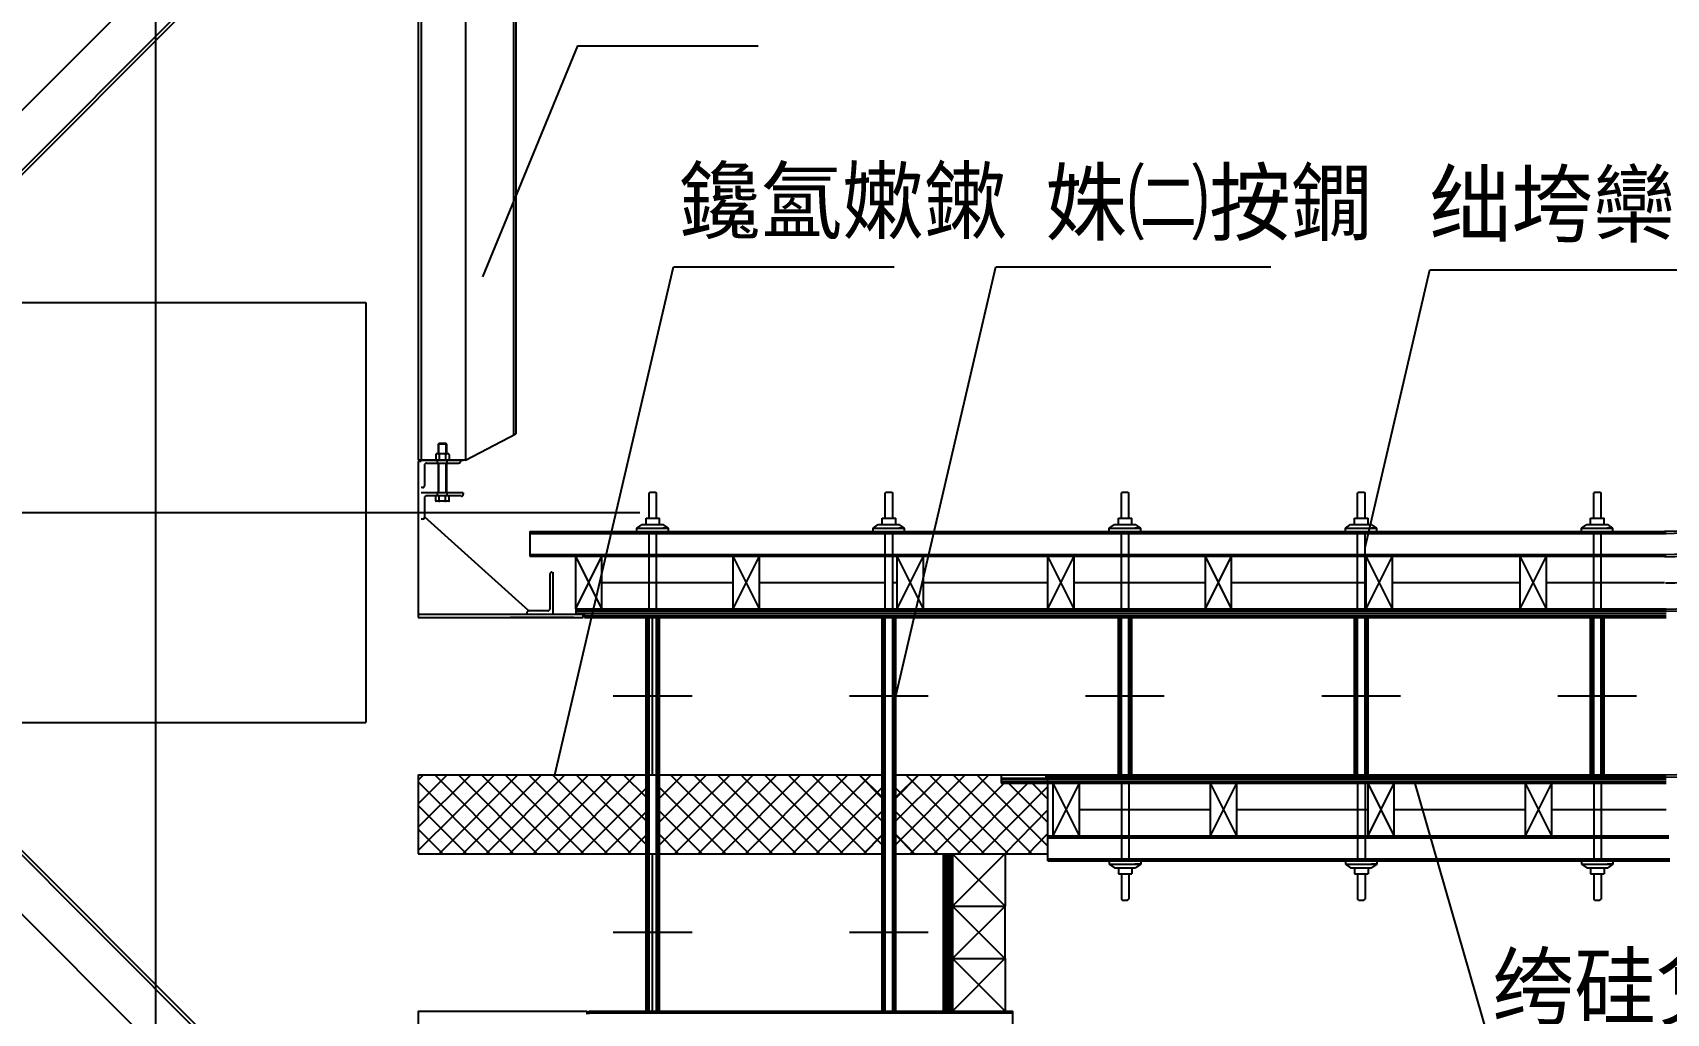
# Model space of a CAD drawing. Header units: metres. Extents: x 0 to 193, y 0 to 136.
# Drawn here: x 21.36 to 58.72, y 63.73 to 86.15 of the extents above; entities that cross this region are included whole.
import ezdxf

# ---------------------------------------------------------------- set-up
doc = ezdxf.new("R2010")
doc.units = ezdxf.units.M
doc.layers.add(' ', color=7, linetype='Continuous')

msp = doc.modelspace()

# ---------------------------------------------------------------- linework, layer by layer
at = {"layer": ' '}
for p, q in [((32.73, 74.75), (58.72, 74.75)), ((35.18, 74.82), (35.9, 74.82)), ((40.58, 74.82), (41.3, 74.82)), ((45.98, 74.82), (46.7, 74.82)), ((51.38, 74.82), (52.1, 74.82)), ((56.78, 74.82), (57.5, 74.82)), ((32.73, 74.7), (58.72, 74.7)), ((32.73, 74.22), (58.72, 74.22)), ((32.73, 74.18), (58.72, 74.18)), ((33.78, 74.18), (34.38, 74.18)), ((37.38, 74.18), (37.98, 74.18)), ((40.98, 74.18), (41.58, 74.18)), ((44.58, 74.18), (45.18, 74.18)), ((48.18, 74.18), (48.78, 74.18)), ((51.78, 74.18), (52.38, 74.18)), ((55.38, 74.18), (55.98, 74.18)), ((34.38, 73.58), (37.38, 73.58)), ((37.98, 73.58), (40.86, 73.58)), ((41.03, 73.58), (41.13, 73.58)), ((41.73, 73.58), (44.58, 73.58)), ((45.18, 73.58), (48.18, 73.58)), ((48.78, 73.58), (51.86, 73.58)), ((52.46, 73.58), (55.38, 73.58)), ((33.78, 72.98), (58.72, 72.98)), ((33.78, 72.98), (33.78, 72.86)), ((33.78, 72.93), (58.72, 72.93)), ((33.78, 72.88), (58.72, 72.88)), ((33.98, 72.78), (33.98, 72.88)), ((33.98, 72.83), (58.72, 72.83)), ((33.98, 72.78), (58.72, 72.78)), ((36.44, 70.98), (34.64, 70.98)), ((41.84, 70.98), (40.04, 70.98)), ((47.24, 70.98), (45.44, 70.98)), ((52.64, 70.98), (50.84, 70.98)), ((58.04, 70.98), (56.24, 70.98)), ((45.98, 67.14), (46.7, 67.14)), ((51.38, 67.14), (52.1, 67.14)), ((56.78, 67.14), (57.5, 67.14)), ((36.44, 65.58), (34.64, 65.58)), ((41.84, 65.58), (40.04, 65.58))]:
    msp.add_line(p, q, dxfattribs=at)
for centre, radius, end in [((56.9, 149.56), 74.83, 293.14), ((56.9, 149.56), 74.88, 293.15), ((56.9, 149.56), 75.36, 293.19), ((56.9, 149.56), 75.41, 293.19), ((56.9, 149.56), 76.61, 293.32), ((56.9, 149.56), 76.66, 293.32), ((56.9, 145.77), 76.61, 294.72), ((56.9, 145.77), 76.66, 294.73), ((56.9, 149.56), 76.01, 271.57)]:
    msp.add_arc(centre, radius, 271.36, end, dxfattribs=at)
for p, q in [((24.18, 26.41), (24.18, 114.75)), ((30.25, 106.57), (30.25, 76.38)), ((30.18, 92.1), (30.18, 76.38)), ((31.26, 91.35), (31.26, 76.38)), ((32.36, 90.8), (32.36, 76.96)), ((32.41, 90.78), (32.41, 76.98)), ((17.75, 81.01), (24.35, 87.61)), ((18.71, 80.61), (25.31, 87.21)), ((18.78, 80.58), (25.38, 87.18)), ((33.82, 85.85), (31.65, 80.57)), ((33.82, 85.85), (37.95, 85.85)), ((33.3, 69.18), (36.02, 80.8)), ((36.02, 80.8), (41.06, 80.8)), ((41.1, 70.98), (43.39, 80.8)), ((43.39, 80.8), (49.68, 80.8)), ((51.83, 74.38), (53.31, 80.73)), ((53.31, 80.73), (59.16, 80.73)), ((19.38, 79.98), (28.98, 79.98)), ((28.98, 79.98), (28.98, 70.38)), ((31.26, 76.38), (32.41, 76.98)), ((30.65, 76.76), (30.64, 76.74)), ((30.64, 76.52), (30.64, 76.74)), ((30.83, 76.74), (30.64, 76.74)), ((30.82, 76.76), (30.65, 76.76)), ((30.65, 76.52), (30.65, 76.76)), ((30.83, 76.74), (30.82, 76.76)), ((30.82, 76.52), (30.82, 76.76)), ((30.83, 76.52), (30.83, 76.74)), ((31.26, 76.38), (30.18, 76.38)), ((31.21, 76.38), (30.18, 76.38)), ((30.18, 76.35), (30.18, 74.88)), ((30.25, 76.35), (30.18, 76.35)), ((30.25, 76.38), (31.21, 76.38)), ((30.32, 76.26), (30.32, 75.8)), ((30.37, 76.31), (31.1, 76.31)), ((30.58, 76.5), (30.58, 76.4)), ((30.88, 76.52), (30.59, 76.52)), ((30.88, 76.38), (30.59, 76.38)), ((30.62, 76.31), (30.62, 76.38)), ((30.64, 75.63), (30.64, 76.31)), ((30.65, 75.63), (30.65, 76.31)), ((30.66, 76.5), (30.66, 76.4)), ((30.8, 76.5), (30.8, 76.4)), ((30.88, 76.52), (30.82, 76.52)), ((30.88, 76.38), (30.82, 76.38)), ((30.82, 75.63), (30.82, 76.31)), ((30.83, 75.63), (30.83, 76.31)), ((30.84, 76.31), (30.84, 76.38)), ((30.89, 76.5), (30.89, 76.4)), ((31.15, 76.38), (31.15, 76.36)), ((30.28, 75.75), (30.25, 75.75)), ((31.21, 75.63), (30.25, 75.63)), ((30.32, 75.51), (30.32, 75.08)), ((31.16, 75.56), (30.37, 75.56)), ((30.58, 75.45), (30.58, 75.56)), ((30.62, 75.56), (30.62, 75.63)), ((30.66, 75.45), (30.66, 75.56)), ((30.8, 75.45), (30.8, 75.56)), ((30.84, 75.56), (30.84, 75.63)), ((30.89, 75.45), (30.89, 75.56)), ((31.21, 75.63), (31.21, 75.6)), ((35.48, 75.65), (35.46, 75.63)), ((35.46, 75.05), (35.46, 75.63)), ((35.48, 75.65), (35.6, 75.65)), ((35.6, 75.65), (35.63, 75.63)), ((35.63, 75.05), (35.63, 75.63)), ((40.88, 75.65), (40.86, 75.63)), ((40.86, 75.05), (40.86, 75.63)), ((40.88, 75.65), (41, 75.65)), ((41, 75.65), (41.03, 75.63)), ((41.03, 75.05), (41.03, 75.63)), ((46.28, 75.65), (46.26, 75.63)), ((46.26, 75.05), (46.26, 75.63)), ((46.28, 75.65), (46.4, 75.65)), ((46.4, 75.65), (46.43, 75.63)), ((46.43, 75.05), (46.43, 75.63)), ((51.68, 75.65), (51.66, 75.63)), ((51.66, 75.05), (51.66, 75.63)), ((51.68, 75.65), (51.8, 75.65)), ((51.8, 75.65), (51.83, 75.63)), ((51.83, 75.05), (51.83, 75.63)), ((57.08, 75.65), (57.06, 75.63)), ((57.06, 75.05), (57.06, 75.63)), ((57.08, 75.65), (57.2, 75.65)), ((57.2, 75.65), (57.23, 75.63)), ((57.23, 75.05), (57.23, 75.63)), ((8.14, 75.18), (35.25, 75.18)), ((30.18, 75.15), (30.18, 72.78)), ((30.88, 75.44), (30.59, 75.44)), ((30.88, 75.44), (30.82, 75.44)), ((30.28, 75.03), (30.25, 75.03)), ((32.71, 72.93), (30.32, 75.08)), ((32.73, 74.75), (32.73, 74.18)), ((35.18, 74.82), (35.3, 74.91)), ((35.18, 74.75), (35.18, 74.82)), ((35.3, 74.91), (35.78, 74.91)), ((35.39, 75.05), (35.7, 75.05)), ((35.39, 74.91), (35.39, 75.05)), ((35.7, 74.91), (35.7, 75.05)), ((35.9, 74.82), (35.77, 74.82)), ((35.9, 74.82), (35.78, 74.91)), ((35.9, 74.75), (35.9, 74.82)), ((40.58, 74.82), (40.7, 74.91)), ((40.58, 74.75), (40.58, 74.82)), ((40.7, 74.91), (41.18, 74.91)), ((40.79, 75.05), (41.1, 75.05)), ((40.79, 74.91), (40.79, 75.05)), ((41.1, 74.91), (41.1, 75.05)), ((41.3, 74.82), (41.17, 74.82)), ((41.3, 74.82), (41.18, 74.91)), ((41.3, 74.75), (41.3, 74.82)), ((45.98, 74.82), (46.1, 74.91)), ((45.98, 74.75), (45.98, 74.82)), ((46.1, 74.91), (46.58, 74.91)), ((46.19, 74.91), (46.19, 75.05)), ((46.19, 75.05), (46.5, 75.05)), ((46.5, 74.91), (46.5, 75.05)), ((46.7, 74.82), (46.57, 74.82)), ((46.7, 74.82), (46.58, 74.91)), ((46.7, 74.75), (46.7, 74.82)), ((51.38, 74.82), (51.5, 74.91)), ((51.38, 74.75), (51.38, 74.82)), ((51.5, 74.91), (51.98, 74.91)), ((51.59, 75.05), (51.9, 75.05)), ((51.59, 74.91), (51.59, 75.05)), ((51.9, 74.91), (51.9, 75.05)), ((52.1, 74.82), (51.97, 74.82)), ((52.1, 74.82), (51.98, 74.91)), ((52.1, 74.75), (52.1, 74.82)), ((56.78, 74.82), (56.9, 74.91)), ((56.78, 74.75), (56.78, 74.82)), ((56.9, 74.91), (57.38, 74.91)), ((56.99, 75.05), (57.3, 75.05)), ((56.99, 74.91), (56.99, 75.05)), ((57.3, 74.91), (57.3, 75.05)), ((57.5, 74.82), (57.37, 74.82)), ((57.5, 74.82), (57.38, 74.91)), ((57.5, 74.75), (57.5, 74.82)), ((35.46, 72.98), (35.46, 74.7)), ((35.63, 72.98), (35.63, 74.7)), ((40.86, 72.98), (40.86, 74.7)), ((41.03, 72.98), (41.03, 74.7)), ((46.26, 72.98), (46.26, 74.7)), ((46.43, 72.98), (46.43, 74.7)), ((51.66, 72.98), (51.66, 74.7)), ((51.83, 72.98), (51.83, 74.7)), ((57.06, 72.98), (57.06, 74.7)), ((57.23, 72.98), (57.23, 74.7)), ((34.38, 72.98), (33.78, 74.18)), ((33.78, 72.98), (34.38, 74.18)), ((33.78, 72.98), (33.78, 74.18)), ((34.38, 72.98), (34.38, 74.18)), ((37.38, 72.98), (37.38, 74.18)), ((37.38, 72.98), (37.98, 74.18)), ((37.98, 72.98), (37.38, 74.18)), ((37.98, 72.98), (37.98, 74.18)), ((41.13, 72.98), (41.73, 74.18)), ((41.73, 72.98), (41.13, 74.18)), ((41.13, 72.98), (41.13, 74.18)), ((41.73, 72.98), (41.73, 74.18)), ((45.18, 72.98), (44.58, 74.18)), ((44.58, 72.98), (45.18, 74.18)), ((44.58, 72.98), (44.58, 74.18)), ((45.18, 72.98), (45.18, 74.18)), ((48.78, 72.98), (48.18, 74.18)), ((48.18, 72.98), (48.78, 74.18)), ((48.18, 72.98), (48.18, 74.18)), ((48.78, 72.98), (48.78, 74.18)), ((52.46, 72.98), (51.86, 74.18)), ((51.86, 72.98), (52.46, 74.18)), ((51.86, 72.98), (51.86, 74.18)), ((52.46, 72.98), (52.46, 74.18)), ((55.38, 72.98), (55.38, 74.18)), ((55.38, 72.98), (55.98, 74.18)), ((55.98, 72.98), (55.38, 74.18)), ((55.98, 72.98), (55.98, 74.18)), ((33.19, 73.77), (33.19, 72.98)), ((33.26, 73.82), (33.26, 72.86)), ((55.98, 73.58), (58.68, 73.58)), ((30.18, 72.86), (33.98, 72.86)), ((32.66, 72.88), (32.66, 72.86)), ((33.14, 72.93), (32.71, 72.93)), ((33.95, 72.78), (33.95, 72.86)), ((30.18, 72.78), (33.95, 72.78)), ((33.74, 72.78), (32.28, 72.78)), ((33.78, 72.78), (33.95, 72.78)), ((35.39, 63.78), (35.39, 72.78)), ((35.42, 72.67), (35.39, 72.63)), ((35.42, 72.61), (35.39, 72.58)), ((35.42, 72.56), (35.39, 72.52)), ((35.42, 72.51), (35.39, 72.47)), ((35.42, 63.78), (35.42, 72.78)), ((35.46, 67.86), (35.46, 72.78)), ((35.54, 69.18), (35.54, 72.78)), ((35.63, 67.86), (35.63, 72.78)), ((35.66, 63.78), (35.66, 72.78)), ((35.7, 72.78), (35.66, 72.75)), ((35.7, 72.62), (35.66, 72.59)), ((35.7, 72.57), (35.66, 72.53)), ((35.7, 72.51), (35.66, 72.48)), ((35.7, 63.78), (35.7, 72.78)), ((40.79, 63.78), (40.79, 72.78)), ((40.82, 72.67), (40.79, 72.63)), ((40.82, 72.61), (40.79, 72.58)), ((40.82, 72.56), (40.79, 72.52)), ((40.82, 72.51), (40.79, 72.47)), ((40.82, 63.78), (40.82, 72.78)), ((40.86, 67.86), (40.86, 72.78)), ((41.03, 67.86), (41.03, 72.78)), ((41.06, 63.78), (41.06, 72.78)), ((41.1, 72.78), (41.06, 72.75)), ((41.1, 72.62), (41.06, 72.59)), ((41.1, 72.57), (41.06, 72.53)), ((41.1, 72.51), (41.06, 72.48)), ((41.1, 63.78), (41.1, 72.78)), ((46.19, 69.18), (46.19, 72.78)), ((46.22, 72.67), (46.19, 72.63)), ((46.22, 72.61), (46.19, 72.58)), ((46.22, 72.56), (46.19, 72.52)), ((46.22, 72.51), (46.19, 72.47)), ((46.22, 69.18), (46.22, 72.78)), ((46.26, 69.18), (46.26, 72.78)), ((46.43, 69.18), (46.43, 72.78)), ((46.46, 69.18), (46.46, 72.78)), ((46.5, 72.78), (46.46, 72.75)), ((46.5, 72.62), (46.46, 72.59)), ((46.5, 72.57), (46.46, 72.53)), ((46.5, 72.51), (46.46, 72.48)), ((46.5, 69.18), (46.5, 72.78)), ((51.59, 69.18), (51.59, 72.78)), ((51.62, 72.67), (51.59, 72.63)), ((51.62, 72.61), (51.59, 72.58)), ((51.62, 72.56), (51.59, 72.52)), ((51.62, 72.51), (51.59, 72.47)), ((51.62, 69.18), (51.62, 72.78)), ((51.66, 69.18), (51.66, 72.78)), ((51.83, 69.18), (51.83, 72.78)), ((51.86, 69.18), (51.86, 72.78)), ((51.9, 72.78), (51.86, 72.75)), ((51.9, 72.62), (51.86, 72.59)), ((51.9, 72.57), (51.86, 72.53)), ((51.9, 72.51), (51.86, 72.48)), ((51.9, 69.18), (51.9, 72.78)), ((56.99, 69.18), (56.99, 72.78)), ((57.02, 72.67), (56.99, 72.63)), ((57.02, 72.61), (56.99, 72.58)), ((57.02, 72.56), (56.99, 72.52)), ((57.02, 72.51), (56.99, 72.47)), ((57.02, 69.18), (57.02, 72.78)), ((57.06, 69.18), (57.06, 72.78)), ((57.23, 69.18), (57.23, 72.78)), ((57.26, 69.18), (57.26, 72.78)), ((57.3, 72.78), (57.26, 72.75)), ((57.3, 72.62), (57.26, 72.59)), ((57.3, 72.57), (57.26, 72.53)), ((57.3, 72.51), (57.26, 72.48)), ((57.3, 69.18), (57.3, 72.78)), ((35.42, 72.35), (35.39, 72.31)), ((35.42, 72.29), (35.39, 72.26)), ((35.42, 72.24), (35.39, 72.2)), ((35.42, 72.18), (35.39, 72.15)), ((35.7, 72.46), (35.66, 72.42)), ((35.7, 72.3), (35.66, 72.26)), ((35.7, 72.24), (35.66, 72.21)), ((35.7, 72.19), (35.66, 72.15)), ((35.7, 72.14), (35.66, 72.1)), ((40.82, 72.35), (40.79, 72.31)), ((40.82, 72.29), (40.79, 72.26)), ((40.82, 72.24), (40.79, 72.2)), ((40.82, 72.18), (40.79, 72.15)), ((41.1, 72.46), (41.06, 72.42)), ((41.1, 72.3), (41.06, 72.26)), ((41.1, 72.24), (41.06, 72.21)), ((41.1, 72.19), (41.06, 72.15)), ((41.1, 72.14), (41.06, 72.1)), ((46.22, 72.35), (46.19, 72.31)), ((46.22, 72.29), (46.19, 72.26)), ((46.22, 72.24), (46.19, 72.2)), ((46.22, 72.18), (46.19, 72.15)), ((46.5, 72.46), (46.46, 72.42)), ((46.5, 72.3), (46.46, 72.26)), ((46.5, 72.24), (46.46, 72.21)), ((46.5, 72.19), (46.46, 72.15)), ((46.5, 72.14), (46.46, 72.1)), ((51.62, 72.35), (51.59, 72.31)), ((51.62, 72.29), (51.59, 72.26)), ((51.62, 72.24), (51.59, 72.2)), ((51.62, 72.18), (51.59, 72.15)), ((51.9, 72.46), (51.86, 72.42)), ((51.9, 72.3), (51.86, 72.26)), ((51.9, 72.24), (51.86, 72.21)), ((51.9, 72.19), (51.86, 72.15)), ((51.9, 72.14), (51.86, 72.1)), ((57.02, 72.35), (56.99, 72.31)), ((57.02, 72.29), (56.99, 72.26)), ((57.02, 72.24), (56.99, 72.2)), ((57.02, 72.18), (56.99, 72.15)), ((57.3, 72.46), (57.26, 72.42)), ((57.3, 72.3), (57.26, 72.26)), ((57.3, 72.24), (57.26, 72.21)), ((57.3, 72.19), (57.26, 72.15)), ((57.3, 72.14), (57.26, 72.1)), ((35.42, 72.02), (35.39, 71.99)), ((35.42, 71.97), (35.39, 71.93)), ((35.42, 71.91), (35.39, 71.88)), ((35.42, 71.86), (35.39, 71.82)), ((35.7, 71.97), (35.66, 71.94)), ((35.7, 71.92), (35.66, 71.88)), ((35.7, 71.87), (35.66, 71.83)), ((35.7, 71.81), (35.66, 71.78)), ((40.82, 72.02), (40.79, 71.99)), ((40.82, 71.97), (40.79, 71.93)), ((40.82, 71.91), (40.79, 71.88)), ((40.82, 71.86), (40.79, 71.82)), ((41.1, 71.97), (41.06, 71.94)), ((41.1, 71.92), (41.06, 71.88)), ((41.1, 71.87), (41.06, 71.83)), ((41.1, 71.81), (41.06, 71.78)), ((46.22, 72.02), (46.19, 71.99)), ((46.22, 71.97), (46.19, 71.93)), ((46.22, 71.91), (46.19, 71.88)), ((46.22, 71.86), (46.19, 71.82)), ((46.5, 71.97), (46.46, 71.94)), ((46.5, 71.92), (46.46, 71.88)), ((46.5, 71.87), (46.46, 71.83)), ((46.5, 71.81), (46.46, 71.78)), ((51.62, 72.02), (51.59, 71.99)), ((51.62, 71.97), (51.59, 71.93)), ((51.62, 71.91), (51.59, 71.88)), ((51.62, 71.86), (51.59, 71.82)), ((51.9, 71.97), (51.86, 71.94)), ((51.9, 71.92), (51.86, 71.88)), ((51.9, 71.87), (51.86, 71.83)), ((51.9, 71.81), (51.86, 71.78)), ((57.02, 72.02), (56.99, 71.99)), ((57.02, 71.97), (56.99, 71.93)), ((57.02, 71.91), (56.99, 71.88)), ((57.02, 71.86), (56.99, 71.82)), ((57.3, 71.97), (57.26, 71.94)), ((57.3, 71.92), (57.26, 71.88)), ((57.3, 71.87), (57.26, 71.83)), ((57.3, 71.81), (57.26, 71.78)), ((35.42, 71.7), (35.39, 71.66)), ((35.42, 71.64), (35.39, 71.61)), ((35.42, 71.59), (35.39, 71.55)), ((35.42, 71.54), (35.39, 71.5)), ((35.42, 71.38), (35.39, 71.34)), ((35.7, 71.65), (35.66, 71.62)), ((35.7, 71.6), (35.66, 71.56)), ((35.7, 71.54), (35.66, 71.51)), ((35.7, 71.49), (35.66, 71.45)), ((40.82, 71.7), (40.79, 71.66)), ((40.82, 71.64), (40.79, 71.61)), ((40.82, 71.59), (40.79, 71.55)), ((40.82, 71.54), (40.79, 71.5)), ((40.82, 71.38), (40.79, 71.34)), ((41.1, 71.65), (41.06, 71.62)), ((41.1, 71.6), (41.06, 71.56)), ((41.1, 71.54), (41.06, 71.51)), ((41.1, 71.49), (41.06, 71.45)), ((46.22, 71.7), (46.19, 71.66)), ((46.22, 71.64), (46.19, 71.61)), ((46.22, 71.59), (46.19, 71.55)), ((46.22, 71.54), (46.19, 71.5)), ((46.22, 71.38), (46.19, 71.34)), ((46.5, 71.65), (46.46, 71.62)), ((46.5, 71.6), (46.46, 71.56)), ((46.5, 71.54), (46.46, 71.51)), ((46.5, 71.49), (46.46, 71.45)), ((51.62, 71.7), (51.59, 71.66)), ((51.62, 71.64), (51.59, 71.61)), ((51.62, 71.59), (51.59, 71.55)), ((51.62, 71.54), (51.59, 71.5)), ((51.62, 71.38), (51.59, 71.34)), ((51.9, 71.65), (51.86, 71.62)), ((51.9, 71.6), (51.86, 71.56)), ((51.9, 71.54), (51.86, 71.51)), ((51.9, 71.49), (51.86, 71.45)), ((57.02, 71.7), (56.99, 71.66)), ((57.02, 71.64), (56.99, 71.61)), ((57.02, 71.59), (56.99, 71.55)), ((57.02, 71.54), (56.99, 71.5)), ((57.02, 71.38), (56.99, 71.34)), ((57.3, 71.65), (57.26, 71.62)), ((57.3, 71.6), (57.26, 71.56)), ((57.3, 71.54), (57.26, 71.51)), ((57.3, 71.49), (57.26, 71.45)), ((35.42, 71.32), (35.39, 71.29)), ((35.42, 71.27), (35.39, 71.23)), ((35.42, 71.21), (35.39, 71.18)), ((35.42, 71.05), (35.39, 71.02)), ((35.42, 71), (35.39, 70.96)), ((35.7, 71.33), (35.66, 71.29)), ((35.7, 71.27), (35.66, 71.24)), ((35.7, 71.22), (35.66, 71.18)), ((35.7, 71.17), (35.66, 71.13)), ((35.7, 71), (35.66, 70.97)), ((40.82, 71.32), (40.79, 71.29)), ((40.82, 71.27), (40.79, 71.23)), ((40.82, 71.21), (40.79, 71.18)), ((40.82, 71.05), (40.79, 71.02)), ((40.82, 71), (40.79, 70.96)), ((41.1, 71.33), (41.06, 71.29)), ((41.1, 71.27), (41.06, 71.24)), ((41.1, 71.22), (41.06, 71.18)), ((41.1, 71.17), (41.06, 71.13)), ((41.1, 71), (41.06, 70.97)), ((46.22, 71.32), (46.19, 71.29)), ((46.22, 71.27), (46.19, 71.23)), ((46.22, 71.21), (46.19, 71.18)), ((46.22, 71.05), (46.19, 71.02)), ((46.22, 71), (46.19, 70.96)), ((46.5, 71.33), (46.46, 71.29)), ((46.5, 71.27), (46.46, 71.24)), ((46.5, 71.22), (46.46, 71.18)), ((46.5, 71.17), (46.46, 71.13)), ((46.5, 71), (46.46, 70.97)), ((51.62, 71.32), (51.59, 71.29)), ((51.62, 71.27), (51.59, 71.23)), ((51.62, 71.21), (51.59, 71.18)), ((51.62, 71.05), (51.59, 71.02)), ((51.62, 71), (51.59, 70.96)), ((51.9, 71.33), (51.86, 71.29)), ((51.9, 71.27), (51.86, 71.24)), ((51.9, 71.22), (51.86, 71.18)), ((51.9, 71.17), (51.86, 71.13)), ((51.9, 71), (51.86, 70.97)), ((57.02, 71.32), (56.99, 71.29)), ((57.02, 71.27), (56.99, 71.23)), ((57.02, 71.21), (56.99, 71.18)), ((57.02, 71.05), (56.99, 71.02)), ((57.02, 71), (56.99, 70.96)), ((57.3, 71.33), (57.26, 71.29)), ((57.3, 71.27), (57.26, 71.24)), ((57.3, 71.22), (57.26, 71.18)), ((57.3, 71.17), (57.26, 71.13)), ((57.3, 71), (57.26, 70.97)), ((35.42, 70.94), (35.39, 70.91)), ((35.42, 70.89), (35.39, 70.85)), ((35.42, 70.73), (35.39, 70.69)), ((35.42, 70.67), (35.39, 70.64)), ((35.42, 70.62), (35.39, 70.59)), ((35.7, 70.95), (35.66, 70.91)), ((35.7, 70.9), (35.66, 70.86)), ((35.7, 70.84), (35.66, 70.81)), ((35.7, 70.68), (35.66, 70.65)), ((35.7, 70.63), (35.66, 70.59)), ((40.82, 70.94), (40.79, 70.91)), ((40.82, 70.89), (40.79, 70.85)), ((40.82, 70.73), (40.79, 70.69)), ((40.82, 70.67), (40.79, 70.64)), ((40.82, 70.62), (40.79, 70.59)), ((41.1, 70.95), (41.06, 70.91)), ((41.1, 70.9), (41.06, 70.86)), ((41.1, 70.84), (41.06, 70.81)), ((41.1, 70.68), (41.06, 70.65)), ((41.1, 70.63), (41.06, 70.59)), ((46.22, 70.94), (46.19, 70.91)), ((46.22, 70.89), (46.19, 70.85)), ((46.22, 70.73), (46.19, 70.69)), ((46.22, 70.67), (46.19, 70.64)), ((46.22, 70.62), (46.19, 70.59)), ((46.5, 70.95), (46.46, 70.91)), ((46.5, 70.9), (46.46, 70.86)), ((46.5, 70.84), (46.46, 70.81)), ((46.5, 70.68), (46.46, 70.65)), ((46.5, 70.63), (46.46, 70.59)), ((51.62, 70.94), (51.59, 70.91)), ((51.62, 70.89), (51.59, 70.85)), ((51.62, 70.73), (51.59, 70.69)), ((51.62, 70.67), (51.59, 70.64)), ((51.62, 70.62), (51.59, 70.59)), ((51.9, 70.95), (51.86, 70.91)), ((51.9, 70.9), (51.86, 70.86)), ((51.9, 70.84), (51.86, 70.81)), ((51.9, 70.68), (51.86, 70.65)), ((51.9, 70.63), (51.86, 70.59)), ((57.02, 70.94), (56.99, 70.91)), ((57.02, 70.89), (56.99, 70.85)), ((57.02, 70.73), (56.99, 70.69)), ((57.02, 70.67), (56.99, 70.64)), ((57.02, 70.62), (56.99, 70.59)), ((57.3, 70.95), (57.26, 70.91)), ((57.3, 70.9), (57.26, 70.86)), ((57.3, 70.84), (57.26, 70.81)), ((57.3, 70.68), (57.26, 70.65)), ((57.3, 70.63), (57.26, 70.59)), ((19.38, 70.38), (28.98, 70.38)), ((35.42, 70.57), (35.39, 70.53)), ((35.42, 70.41), (35.39, 70.37)), ((35.42, 70.35), (35.39, 70.32)), ((35.42, 70.3), (35.39, 70.26)), ((35.42, 70.24), (35.39, 70.21)), ((35.46, 63.78), (35.46, 70.48)), ((35.63, 63.78), (35.63, 70.48)), ((35.7, 70.57), (35.66, 70.54)), ((35.7, 70.52), (35.66, 70.48)), ((35.7, 70.36), (35.66, 70.32)), ((35.7, 70.3), (35.66, 70.27)), ((35.7, 70.25), (35.66, 70.21)), ((40.82, 70.57), (40.79, 70.53)), ((40.82, 70.41), (40.79, 70.37)), ((40.82, 70.35), (40.79, 70.32)), ((40.82, 70.3), (40.79, 70.26)), ((40.82, 70.24), (40.79, 70.21)), ((40.86, 63.78), (40.86, 70.48)), ((41.03, 63.78), (41.03, 70.48)), ((41.1, 70.57), (41.06, 70.54)), ((41.1, 70.52), (41.06, 70.48)), ((41.1, 70.36), (41.06, 70.32)), ((41.1, 70.3), (41.06, 70.27)), ((41.1, 70.25), (41.06, 70.21)), ((46.22, 70.57), (46.19, 70.53)), ((46.22, 70.41), (46.19, 70.37)), ((46.22, 70.35), (46.19, 70.32)), ((46.22, 70.3), (46.19, 70.26)), ((46.22, 70.24), (46.19, 70.21)), ((46.26, 69.18), (46.26, 70.48)), ((46.43, 69.18), (46.43, 70.48)), ((46.5, 70.57), (46.46, 70.54)), ((46.5, 70.52), (46.46, 70.48)), ((46.5, 70.36), (46.46, 70.32)), ((46.5, 70.3), (46.46, 70.27)), ((46.5, 70.25), (46.46, 70.21)), ((51.62, 70.57), (51.59, 70.53)), ((51.62, 70.41), (51.59, 70.37)), ((51.62, 70.35), (51.59, 70.32)), ((51.62, 70.3), (51.59, 70.26)), ((51.62, 70.24), (51.59, 70.21)), ((51.66, 69.18), (51.66, 70.48)), ((51.83, 69.18), (51.83, 70.48)), ((51.9, 70.57), (51.86, 70.54)), ((51.9, 70.52), (51.86, 70.48)), ((51.9, 70.36), (51.86, 70.32)), ((51.9, 70.3), (51.86, 70.27)), ((51.9, 70.25), (51.86, 70.21)), ((57.02, 70.57), (56.99, 70.53)), ((57.02, 70.41), (56.99, 70.37)), ((57.02, 70.35), (56.99, 70.32)), ((57.02, 70.3), (56.99, 70.26)), ((57.02, 70.24), (56.99, 70.21)), ((57.06, 69.18), (57.06, 70.48)), ((57.23, 69.18), (57.23, 70.48)), ((57.3, 70.57), (57.26, 70.54)), ((57.3, 70.52), (57.26, 70.48)), ((57.3, 70.36), (57.26, 70.32)), ((57.3, 70.3), (57.26, 70.27)), ((57.3, 70.25), (57.26, 70.21)), ((35.42, 70.08), (35.39, 70.05)), ((35.42, 70.03), (35.39, 69.99)), ((35.42, 69.97), (35.39, 69.94)), ((35.42, 69.92), (35.39, 69.88)), ((35.7, 70.2), (35.66, 70.16)), ((35.7, 70.03), (35.66, 70)), ((35.7, 69.98), (35.66, 69.95)), ((35.7, 69.93), (35.66, 69.89)), ((35.7, 69.87), (35.66, 69.84)), ((40.82, 70.08), (40.79, 70.05)), ((40.82, 70.03), (40.79, 69.99)), ((40.82, 69.97), (40.79, 69.94)), ((40.82, 69.92), (40.79, 69.88)), ((41.1, 70.2), (41.06, 70.16)), ((41.1, 70.03), (41.06, 70)), ((41.1, 69.98), (41.06, 69.95)), ((41.1, 69.93), (41.06, 69.89)), ((41.1, 69.87), (41.06, 69.84)), ((46.22, 70.08), (46.19, 70.05)), ((46.22, 70.03), (46.19, 69.99)), ((46.22, 69.97), (46.19, 69.94)), ((46.22, 69.92), (46.19, 69.88)), ((46.5, 70.2), (46.46, 70.16)), ((46.5, 70.03), (46.46, 70)), ((46.5, 69.98), (46.46, 69.95)), ((46.5, 69.93), (46.46, 69.89)), ((46.5, 69.87), (46.46, 69.84)), ((51.62, 70.08), (51.59, 70.05)), ((51.62, 70.03), (51.59, 69.99)), ((51.62, 69.97), (51.59, 69.94)), ((51.62, 69.92), (51.59, 69.88)), ((51.9, 70.2), (51.86, 70.16)), ((51.9, 70.03), (51.86, 70)), ((51.9, 69.98), (51.86, 69.95)), ((51.9, 69.93), (51.86, 69.89)), ((51.9, 69.87), (51.86, 69.84)), ((57.02, 70.08), (56.99, 70.05)), ((57.02, 70.03), (56.99, 69.99)), ((57.02, 69.97), (56.99, 69.94)), ((57.02, 69.92), (56.99, 69.88)), ((57.3, 70.2), (57.26, 70.16)), ((57.3, 70.03), (57.26, 70)), ((57.3, 69.98), (57.26, 69.95)), ((57.3, 69.93), (57.26, 69.89)), ((57.3, 69.87), (57.26, 69.84)), ((18.71, 69.75), (25.31, 63.15)), ((18.78, 69.78), (25.38, 63.18)), ((35.42, 69.76), (35.39, 69.72)), ((35.42, 69.71), (35.39, 69.67)), ((35.42, 69.65), (35.39, 69.62)), ((35.42, 69.6), (35.39, 69.56)), ((35.7, 69.71), (35.66, 69.68)), ((35.7, 69.66), (35.66, 69.62)), ((35.7, 69.6), (35.66, 69.57)), ((35.7, 69.55), (35.66, 69.51)), ((40.82, 69.76), (40.79, 69.72)), ((40.82, 69.71), (40.79, 69.67)), ((40.82, 69.65), (40.79, 69.62)), ((40.82, 69.6), (40.79, 69.56)), ((41.1, 69.71), (41.06, 69.68)), ((41.1, 69.66), (41.06, 69.62)), ((41.1, 69.6), (41.06, 69.57)), ((41.1, 69.55), (41.06, 69.51)), ((46.22, 69.73), (46.19, 69.77)), ((46.22, 69.76), (46.19, 69.72)), ((46.22, 69.68), (46.19, 69.71)), ((46.22, 69.71), (46.19, 69.67)), ((46.22, 69.62), (46.19, 69.66)), ((46.22, 69.65), (46.19, 69.62)), ((46.22, 69.6), (46.19, 69.56)), ((46.22, 69.46), (46.19, 69.5)), ((46.5, 69.72), (46.46, 69.76)), ((46.5, 69.67), (46.46, 69.71)), ((46.5, 69.71), (46.46, 69.68)), ((46.5, 69.66), (46.46, 69.62)), ((46.5, 69.6), (46.46, 69.57)), ((46.5, 69.55), (46.46, 69.51)), ((46.5, 69.51), (46.46, 69.54)), ((46.5, 69.45), (46.46, 69.49)), ((51.62, 69.73), (51.59, 69.77)), ((51.62, 69.76), (51.59, 69.72)), ((51.62, 69.71), (51.59, 69.67)), ((51.62, 69.68), (51.59, 69.71)), ((51.62, 69.62), (51.59, 69.66)), ((51.62, 69.65), (51.59, 69.62)), ((51.62, 69.6), (51.59, 69.56)), ((51.62, 69.46), (51.59, 69.5)), ((51.9, 69.72), (51.86, 69.76)), ((51.9, 69.71), (51.86, 69.68)), ((51.9, 69.67), (51.86, 69.71)), ((51.9, 69.66), (51.86, 69.62)), ((51.9, 69.6), (51.86, 69.57)), ((51.9, 69.55), (51.86, 69.51)), ((51.9, 69.51), (51.86, 69.54)), ((51.9, 69.45), (51.86, 69.49)), ((57.02, 69.73), (56.99, 69.77)), ((57.02, 69.76), (56.99, 69.72)), ((57.02, 69.71), (56.99, 69.67)), ((57.02, 69.68), (56.99, 69.71)), ((57.02, 69.62), (56.99, 69.66)), ((57.02, 69.65), (56.99, 69.62)), ((57.02, 69.6), (56.99, 69.56)), ((57.02, 69.46), (56.99, 69.5)), ((57.3, 69.72), (57.26, 69.76)), ((57.3, 69.71), (57.26, 69.68)), ((57.3, 69.67), (57.26, 69.71)), ((57.3, 69.66), (57.26, 69.62)), ((57.3, 69.6), (57.26, 69.57)), ((57.3, 69.55), (57.26, 69.51)), ((57.3, 69.51), (57.26, 69.54)), ((57.3, 69.45), (57.26, 69.49)), ((17.75, 69.36), (24.35, 62.76)), ((30.18, 69.18), (40.79, 69.18)), ((30.18, 67.45), (31.92, 69.18)), ((30.18, 69.18), (30.18, 67.38)), ((30.18, 67.99), (31.38, 69.18)), ((30.18, 68.52), (30.84, 69.18)), ((30.18, 69.06), (30.3, 69.18)), ((32.36, 67.38), (30.56, 69.18)), ((30.66, 67.38), (32.46, 69.18)), ((32.9, 67.38), (31.1, 69.18)), ((31.2, 67.38), (33, 69.18)), ((33.43, 67.38), (31.63, 69.18)), ((31.73, 67.38), (33.53, 69.18)), ((33.97, 67.38), (32.17, 69.18)), ((32.27, 67.38), (34.07, 69.18)), ((34.51, 67.38), (32.71, 69.18)), ((32.81, 67.38), (34.61, 69.18)), ((35.05, 67.38), (33.25, 69.18)), ((33.35, 67.38), (35.15, 69.18)), ((35.39, 67.59), (33.79, 69.18)), ((35.39, 68.13), (34.33, 69.18)), ((35.39, 68.67), (34.87, 69.18)), ((35.42, 69.44), (35.39, 69.4)), ((35.42, 69.38), (35.39, 69.35)), ((35.42, 69.33), (35.39, 69.29)), ((35.42, 69.27), (35.39, 69.24)), ((35.7, 69.39), (35.66, 69.35)), ((35.7, 69.33), (35.66, 69.3)), ((35.7, 69.28), (35.66, 69.24)), ((35.7, 69.23), (35.66, 69.19)), ((35.7, 67.58), (37.31, 69.18)), ((35.7, 68.11), (36.77, 69.18)), ((35.7, 68.65), (36.23, 69.18)), ((37.75, 67.38), (35.95, 69.18)), ((36.04, 67.38), (37.84, 69.18)), ((38.28, 67.38), (36.48, 69.18)), ((36.58, 67.38), (38.38, 69.18)), ((38.82, 67.38), (37.02, 69.18)), ((37.12, 67.38), (38.92, 69.18)), ((39.36, 67.38), (37.56, 69.18)), ((37.66, 67.38), (39.46, 69.18)), ((39.9, 67.38), (38.1, 69.18)), ((38.2, 67.38), (40, 69.18)), ((40.44, 67.38), (38.64, 69.18)), ((38.74, 67.38), (40.54, 69.18)), ((40.79, 67.58), (39.18, 69.18)), ((40.79, 68.12), (39.72, 69.18)), ((40.79, 68.65), (40.26, 69.18)), ((40.79, 68.67), (40.27, 69.18)), ((40.82, 69.44), (40.79, 69.4)), ((40.82, 69.38), (40.79, 69.35)), ((40.82, 69.33), (40.79, 69.29)), ((40.82, 69.27), (40.79, 69.24)), ((41.1, 69.39), (41.06, 69.35)), ((41.1, 69.33), (41.06, 69.3)), ((41.1, 69.28), (41.06, 69.24)), ((41.1, 69.23), (41.06, 69.19)), ((41.1, 69.18), (58.72, 69.18)), ((41.1, 68.65), (41.63, 69.18)), ((41.1, 67.59), (42.69, 69.18)), ((41.1, 68.13), (42.16, 69.18)), ((41.1, 68.67), (41.62, 69.18)), ((43.13, 67.38), (41.33, 69.18)), ((41.43, 67.38), (43.23, 69.18)), ((43.67, 67.38), (41.87, 69.18)), ((44.21, 67.38), (42.41, 69.18)), ((44.58, 67.55), (42.95, 69.18)), ((43.51, 69.18), (43.51, 68.99)), ((44.54, 69.11), (44.54, 69.18)), ((44.58, 67.22), (44.58, 69.18)), ((44.58, 69.14), (58.72, 69.14)), ((46.22, 69.41), (46.19, 69.44)), ((46.22, 69.44), (46.19, 69.4)), ((46.22, 69.35), (46.19, 69.39)), ((46.22, 69.38), (46.19, 69.35)), ((46.22, 69.3), (46.19, 69.34)), ((46.22, 69.33), (46.19, 69.29)), ((46.22, 69.27), (46.19, 69.24)), ((46.5, 69.4), (46.46, 69.44)), ((46.5, 69.39), (46.46, 69.35)), ((46.5, 69.35), (46.46, 69.38)), ((46.5, 69.33), (46.46, 69.3)), ((46.5, 69.28), (46.46, 69.24)), ((46.5, 69.23), (46.46, 69.19)), ((46.5, 69.19), (46.46, 69.22)), ((51.62, 69.44), (51.59, 69.4)), ((51.62, 69.41), (51.59, 69.44)), ((51.62, 69.35), (51.59, 69.39)), ((51.62, 69.38), (51.59, 69.35)), ((51.62, 69.3), (51.59, 69.34)), ((51.62, 69.33), (51.59, 69.29)), ((51.62, 69.27), (51.59, 69.24)), ((51.9, 69.4), (51.86, 69.44)), ((51.9, 69.39), (51.86, 69.35)), ((51.9, 69.35), (51.86, 69.38)), ((51.9, 69.33), (51.86, 69.3)), ((51.9, 69.28), (51.86, 69.24)), ((51.9, 69.23), (51.86, 69.19)), ((51.9, 69.19), (51.86, 69.22)), ((57.02, 69.44), (56.99, 69.4)), ((57.02, 69.41), (56.99, 69.44)), ((57.02, 69.35), (56.99, 69.39)), ((57.02, 69.38), (56.99, 69.35)), ((57.02, 69.3), (56.99, 69.34)), ((57.02, 69.33), (56.99, 69.29)), ((57.02, 69.27), (56.99, 69.24)), ((57.3, 69.4), (57.26, 69.44)), ((57.3, 69.39), (57.26, 69.35)), ((57.3, 69.35), (57.26, 69.38)), ((57.3, 69.33), (57.26, 69.3)), ((57.3, 69.28), (57.26, 69.24)), ((57.3, 69.23), (57.26, 69.19)), ((57.3, 69.19), (57.26, 69.22)), ((31.82, 67.38), (30.18, 69.02)), ((33.89, 67.38), (35.39, 68.88)), ((35.42, 69.11), (35.39, 69.08)), ((35.42, 69.06), (35.39, 69.02)), ((35.42, 69), (35.39, 68.97)), ((35.42, 68.95), (35.39, 68.91)), ((35.7, 69.07), (35.66, 69.03)), ((35.7, 69.01), (35.66, 68.98)), ((35.7, 68.96), (35.66, 68.92)), ((37.21, 67.38), (35.7, 68.89)), ((39.28, 67.38), (40.79, 68.89)), ((40.82, 69.11), (40.79, 69.08)), ((40.82, 69.06), (40.79, 69.02)), ((40.82, 69), (40.79, 68.97)), ((40.82, 68.95), (40.79, 68.91)), ((41.1, 69.07), (41.06, 69.03)), ((41.1, 69.01), (41.06, 68.98)), ((41.1, 68.96), (41.06, 68.92)), ((42.59, 67.38), (41.1, 68.88)), ((41.97, 67.38), (43.58, 68.99)), ((42.51, 67.38), (44.12, 68.99)), ((43.05, 67.38), (44.58, 68.92)), ((43.51, 69.11), (44.54, 69.11)), ((43.51, 69.09), (58.72, 69.09)), ((43.51, 69.04), (58.72, 69.04)), ((43.51, 68.99), (58.72, 68.99)), ((44.58, 68.09), (43.68, 68.99)), ((44.58, 68.63), (44.22, 68.99)), ((45.3, 67.79), (44.7, 68.99)), ((44.7, 67.79), (45.3, 68.99)), ((44.7, 67.79), (44.7, 68.99)), ((45.3, 67.79), (45.3, 68.99)), ((46.26, 68.99), (46.26, 67.22)), ((46.43, 68.99), (46.43, 67.22)), ((48.3, 67.79), (48.3, 68.99)), ((48.3, 67.79), (48.9, 68.99)), ((48.9, 67.79), (48.3, 68.99)), ((48.9, 67.79), (48.9, 68.99)), ((51.66, 68.99), (51.66, 67.22)), ((51.83, 68.99), (51.83, 67.22)), ((51.9, 67.79), (51.9, 68.99)), ((51.9, 67.79), (52.5, 68.99)), ((52.5, 67.79), (51.9, 68.99)), ((52.5, 67.79), (52.5, 68.99)), ((54.65, 63.16), (52.96, 69.04)), ((56.1, 67.79), (55.5, 68.99)), ((55.5, 67.79), (56.1, 68.99)), ((55.5, 67.79), (55.5, 68.99)), ((56.1, 67.79), (56.1, 68.99)), ((57.06, 68.99), (57.06, 67.22)), ((57.23, 68.99), (57.23, 67.22)), ((31.28, 67.38), (30.18, 68.48)), ((35.42, 68.63), (35.39, 68.59)), ((35.42, 68.62), (35.39, 68.58)), ((35.42, 68.57), (35.39, 68.53)), ((35.42, 68.51), (35.39, 68.48)), ((35.42, 68.47), (35.39, 68.43)), ((35.42, 68.41), (35.39, 68.38)), ((35.7, 68.63), (35.66, 68.59)), ((35.7, 68.63), (35.66, 68.6)), ((35.7, 68.58), (35.66, 68.54)), ((35.7, 68.57), (35.66, 68.54)), ((35.7, 68.52), (35.66, 68.48)), ((35.7, 68.46), (35.66, 68.43)), ((35.7, 68.42), (35.66, 68.38)), ((40.82, 68.63), (40.79, 68.59)), ((40.82, 68.62), (40.79, 68.58)), ((40.82, 68.57), (40.79, 68.53)), ((40.82, 68.51), (40.79, 68.48)), ((40.82, 68.47), (40.79, 68.43)), ((40.82, 68.41), (40.79, 68.38)), ((41.1, 68.63), (41.06, 68.6)), ((41.1, 68.63), (41.06, 68.59)), ((41.1, 68.58), (41.06, 68.54)), ((41.1, 68.57), (41.06, 68.54)), ((41.1, 68.52), (41.06, 68.48)), ((41.1, 68.46), (41.06, 68.43)), ((41.1, 68.42), (41.06, 68.38)), ((43.59, 67.38), (44.58, 68.38)), ((45.3, 68.39), (48.3, 68.39)), ((48.9, 68.39), (51.9, 68.39)), ((52.5, 68.39), (55.5, 68.39)), ((56.1, 68.39), (58.72, 68.39)), ((34.43, 67.38), (35.39, 68.34)), ((35.42, 68.36), (35.39, 68.32)), ((35.42, 68.35), (35.39, 68.31)), ((35.42, 68.3), (35.39, 68.26)), ((35.42, 68.3), (35.39, 68.27)), ((35.42, 68.24), (35.39, 68.21)), ((35.42, 68.19), (35.39, 68.15)), ((35.42, 68.14), (35.39, 68.11)), ((35.42, 68.03), (35.39, 67.99)), ((35.7, 68.31), (35.66, 68.27)), ((35.7, 68.3), (35.66, 68.27)), ((35.7, 68.26), (35.66, 68.22)), ((35.7, 68.25), (35.66, 68.21)), ((35.7, 68.2), (35.66, 68.16)), ((35.7, 68.14), (35.66, 68.11)), ((36.67, 67.38), (35.7, 68.35)), ((39.82, 67.38), (40.79, 68.35)), ((40.82, 68.36), (40.79, 68.32)), ((40.82, 68.35), (40.79, 68.31)), ((40.82, 68.3), (40.79, 68.27)), ((40.82, 68.3), (40.79, 68.26)), ((40.82, 68.24), (40.79, 68.21)), ((40.82, 68.19), (40.79, 68.15)), ((40.82, 68.14), (40.79, 68.11)), ((40.82, 68.03), (40.79, 67.99)), ((41.1, 68.31), (41.06, 68.27)), ((41.1, 68.3), (41.06, 68.27)), ((41.1, 68.26), (41.06, 68.22)), ((41.1, 68.25), (41.06, 68.21)), ((41.1, 68.2), (41.06, 68.16)), ((41.1, 68.14), (41.06, 68.11)), ((42.06, 67.38), (41.1, 68.34)), ((30.74, 67.38), (30.18, 67.94)), ((34.97, 67.38), (35.39, 67.8)), ((35.42, 67.97), (35.39, 67.94)), ((35.42, 67.92), (35.39, 67.88)), ((35.42, 67.87), (35.39, 67.83)), ((35.42, 67.7), (35.39, 67.67)), ((35.42, 67.65), (35.39, 67.61)), ((35.7, 67.98), (35.66, 67.94)), ((35.7, 67.93), (35.66, 67.89)), ((35.7, 67.87), (35.66, 67.84)), ((35.7, 67.82), (35.66, 67.78)), ((35.7, 67.66), (35.66, 67.62)), ((36.13, 67.38), (35.7, 67.82)), ((40.36, 67.38), (40.79, 67.81)), ((40.37, 67.38), (40.79, 67.8)), ((40.82, 67.97), (40.79, 67.94)), ((40.82, 67.92), (40.79, 67.88)), ((40.82, 67.87), (40.79, 67.83)), ((40.82, 67.7), (40.79, 67.67)), ((40.82, 67.65), (40.79, 67.61)), ((41.1, 67.98), (41.06, 67.94)), ((41.1, 67.93), (41.06, 67.89)), ((41.1, 67.87), (41.06, 67.84)), ((41.1, 67.82), (41.06, 67.78)), ((41.1, 67.66), (41.06, 67.62)), ((41.53, 67.38), (41.1, 67.82)), ((41.52, 67.38), (41.1, 67.8)), ((44.13, 67.38), (44.58, 67.84)), ((44.58, 67.79), (58.78, 67.79)), ((44.58, 67.74), (58.78, 67.74)), ((44.7, 67.79), (45.3, 67.79)), ((48.3, 67.79), (48.9, 67.79)), ((51.9, 67.79), (52.5, 67.79)), ((55.5, 67.79), (56.1, 67.79)), ((30.2, 67.38), (30.18, 67.41)), ((30.18, 67.38), (40.79, 67.38)), ((35.42, 67.6), (35.39, 67.56)), ((35.42, 67.54), (35.39, 67.51)), ((35.42, 67.38), (35.39, 67.34)), ((35.42, 67.33), (35.39, 67.29)), ((35.42, 67.27), (35.39, 67.24)), ((35.54, 63.78), (35.54, 67.38)), ((35.7, 67.6), (35.66, 67.57)), ((35.7, 67.55), (35.66, 67.51)), ((35.7, 67.49), (35.66, 67.46)), ((35.7, 67.33), (35.66, 67.3)), ((35.7, 67.28), (35.66, 67.24)), ((40.82, 67.6), (40.79, 67.56)), ((40.82, 67.54), (40.79, 67.51)), ((40.82, 67.38), (40.79, 67.34)), ((40.82, 67.33), (40.79, 67.29)), ((40.82, 67.27), (40.79, 67.24)), ((41.1, 67.6), (41.06, 67.57)), ((41.1, 67.55), (41.06, 67.51)), ((41.1, 67.49), (41.06, 67.46)), ((41.1, 67.33), (41.06, 67.3)), ((41.1, 67.28), (41.06, 67.24)), ((41.1, 67.38), (42.18, 67.38)), ((42.18, 67.38), (42.18, 63.78)), ((42.18, 67.38), (44.58, 67.38)), ((42.22, 67.38), (42.22, 63.78)), ((42.25, 67.38), (42.25, 63.78)), ((42.29, 67.38), (42.29, 63.78)), ((42.32, 67.38), (42.32, 63.78)), ((42.32, 67.38), (42.32, 63.78)), ((42.36, 67.38), (42.36, 63.78)), ((42.4, 67.38), (42.4, 63.78)), ((43.6, 66.18), (42.4, 67.38)), ((42.4, 66.18), (43.59, 67.38)), ((43.6, 67.38), (43.6, 66.18)), ((44.58, 67.26), (58.8, 67.26)), ((35.42, 67.22), (35.39, 67.18)), ((35.42, 67.06), (35.39, 67.02)), ((35.42, 67), (35.39, 66.97)), ((35.42, 66.95), (35.39, 66.91)), ((35.42, 66.9), (35.39, 66.86)), ((35.7, 67.23), (35.66, 67.19)), ((35.7, 67.17), (35.66, 67.14)), ((35.7, 67.01), (35.66, 66.97)), ((35.7, 66.96), (35.66, 66.92)), ((35.7, 66.9), (35.66, 66.87)), ((40.82, 67.22), (40.79, 67.18)), ((40.82, 67.06), (40.79, 67.02)), ((40.82, 67), (40.79, 66.97)), ((40.82, 66.95), (40.79, 66.91)), ((40.82, 66.9), (40.79, 66.86)), ((41.1, 67.23), (41.06, 67.19)), ((41.1, 67.17), (41.06, 67.14)), ((41.1, 67.01), (41.06, 66.97)), ((41.1, 66.96), (41.06, 66.92)), ((41.1, 66.9), (41.06, 66.87)), ((44.58, 67.22), (58.8, 67.22)), ((45.98, 67.22), (45.98, 67.14)), ((45.98, 67.14), (46.1, 67.06)), ((46.1, 67.06), (46.58, 67.06)), ((46.19, 67.06), (46.19, 66.92)), ((46.19, 66.92), (46.5, 66.92)), ((46.26, 66.92), (46.26, 66.34)), ((46.43, 66.92), (46.43, 66.34)), ((46.5, 67.06), (46.5, 66.92)), ((46.7, 67.14), (46.57, 67.14)), ((46.7, 67.14), (46.58, 67.06)), ((46.7, 67.22), (46.7, 67.14)), ((51.38, 67.22), (51.38, 67.14)), ((51.38, 67.14), (51.5, 67.06)), ((51.5, 67.06), (51.98, 67.06)), ((51.59, 67.06), (51.59, 66.92)), ((51.59, 66.92), (51.9, 66.92)), ((51.66, 66.92), (51.66, 66.34)), ((51.83, 66.92), (51.83, 66.34)), ((51.9, 67.06), (51.9, 66.92)), ((52.1, 67.14), (51.97, 67.14)), ((52.1, 67.14), (51.98, 67.06)), ((52.1, 67.22), (52.1, 67.14)), ((56.78, 67.22), (56.78, 67.14)), ((56.78, 67.14), (56.9, 67.06)), ((56.9, 67.06), (57.38, 67.06)), ((56.99, 67.06), (56.99, 66.92)), ((56.99, 66.92), (57.3, 66.92)), ((57.06, 66.92), (57.06, 66.34)), ((57.23, 66.92), (57.23, 66.34)), ((57.3, 67.06), (57.3, 66.92)), ((57.5, 67.14), (57.37, 67.14)), ((57.5, 67.14), (57.38, 67.06)), ((57.5, 67.22), (57.5, 67.14)), ((35.42, 66.73), (35.39, 66.7)), ((35.42, 66.68), (35.39, 66.64)), ((35.42, 66.63), (35.39, 66.59)), ((35.42, 66.57), (35.39, 66.54)), ((35.7, 66.85), (35.66, 66.81)), ((35.7, 66.69), (35.66, 66.65)), ((35.7, 66.63), (35.66, 66.6)), ((35.7, 66.58), (35.66, 66.54)), ((35.7, 66.53), (35.66, 66.49)), ((40.82, 66.73), (40.79, 66.7)), ((40.82, 66.68), (40.79, 66.64)), ((40.82, 66.63), (40.79, 66.59)), ((40.82, 66.57), (40.79, 66.54)), ((41.1, 66.85), (41.06, 66.81)), ((41.1, 66.69), (41.06, 66.65)), ((41.1, 66.63), (41.06, 66.6)), ((41.1, 66.58), (41.06, 66.54)), ((41.1, 66.53), (41.06, 66.49)), ((35.42, 66.41), (35.39, 66.37)), ((35.42, 66.36), (35.39, 66.32)), ((35.42, 66.3), (35.39, 66.27)), ((35.42, 66.25), (35.39, 66.21)), ((35.7, 66.36), (35.66, 66.33)), ((35.7, 66.31), (35.66, 66.27)), ((35.7, 66.26), (35.66, 66.22)), ((35.7, 66.2), (35.66, 66.17)), ((40.82, 66.41), (40.79, 66.37)), ((40.82, 66.36), (40.79, 66.32)), ((40.82, 66.3), (40.79, 66.27)), ((40.82, 66.25), (40.79, 66.21)), ((41.1, 66.36), (41.06, 66.33)), ((41.1, 66.31), (41.06, 66.27)), ((41.1, 66.26), (41.06, 66.22)), ((41.1, 66.2), (41.06, 66.17)), ((43.59, 64.98), (42.4, 66.18)), ((42.4, 64.98), (43.6, 66.18)), ((42.4, 66.18), (43.6, 66.18)), ((43.6, 64.98), (43.6, 66.18)), ((46.28, 66.32), (46.26, 66.34)), ((46.28, 66.32), (46.4, 66.32)), ((46.4, 66.32), (46.43, 66.34)), ((51.68, 66.32), (51.66, 66.34)), ((51.68, 66.32), (51.8, 66.32)), ((51.8, 66.32), (51.83, 66.34)), ((57.08, 66.32), (57.06, 66.34)), ((57.08, 66.32), (57.2, 66.32)), ((57.2, 66.32), (57.23, 66.34)), ((35.42, 66.09), (35.39, 66.05)), ((35.42, 66.03), (35.39, 66)), ((35.42, 65.98), (35.39, 65.94)), ((35.42, 65.93), (35.39, 65.89)), ((35.42, 65.76), (35.39, 65.73)), ((35.7, 66.04), (35.66, 66)), ((35.7, 65.99), (35.66, 65.95)), ((35.7, 65.93), (35.66, 65.9)), ((35.7, 65.88), (35.66, 65.84)), ((40.82, 66.09), (40.79, 66.05)), ((40.82, 66.03), (40.79, 66)), ((40.82, 65.98), (40.79, 65.94)), ((40.82, 65.93), (40.79, 65.89)), ((40.82, 65.76), (40.79, 65.73)), ((41.1, 66.04), (41.06, 66)), ((41.1, 65.99), (41.06, 65.95)), ((41.1, 65.93), (41.06, 65.9)), ((41.1, 65.88), (41.06, 65.84)), ((35.42, 65.71), (35.39, 65.67)), ((35.42, 65.66), (35.39, 65.62)), ((35.42, 65.6), (35.39, 65.57)), ((35.42, 65.44), (35.39, 65.4)), ((35.42, 65.39), (35.39, 65.35)), ((35.7, 65.72), (35.66, 65.68)), ((35.7, 65.66), (35.66, 65.63)), ((35.7, 65.61), (35.66, 65.57)), ((35.7, 65.56), (35.66, 65.52)), ((35.7, 65.39), (35.66, 65.36)), ((40.82, 65.71), (40.79, 65.67)), ((40.82, 65.66), (40.79, 65.62)), ((40.82, 65.6), (40.79, 65.57)), ((40.82, 65.44), (40.79, 65.4)), ((40.82, 65.39), (40.79, 65.35)), ((41.1, 65.72), (41.06, 65.68)), ((41.1, 65.66), (41.06, 65.63)), ((41.1, 65.61), (41.06, 65.57)), ((41.1, 65.56), (41.06, 65.52)), ((41.1, 65.39), (41.06, 65.36)), ((35.42, 65.33), (35.39, 65.3)), ((35.42, 65.28), (35.39, 65.24)), ((35.42, 65.12), (35.39, 65.08)), ((35.42, 65.06), (35.39, 65.03)), ((35.42, 65.01), (35.39, 64.97)), ((35.7, 65.34), (35.66, 65.3)), ((35.7, 65.29), (35.66, 65.25)), ((35.7, 65.23), (35.66, 65.2)), ((35.7, 65.07), (35.66, 65.03)), ((35.7, 65.02), (35.66, 64.98)), ((40.82, 65.33), (40.79, 65.3)), ((40.82, 65.28), (40.79, 65.24)), ((40.82, 65.12), (40.79, 65.08)), ((40.82, 65.06), (40.79, 65.03)), ((40.82, 65.01), (40.79, 64.97)), ((41.1, 65.34), (41.06, 65.3)), ((41.1, 65.29), (41.06, 65.25)), ((41.1, 65.23), (41.06, 65.2)), ((41.1, 65.07), (41.06, 65.03)), ((41.1, 65.02), (41.06, 64.98)), ((35.42, 64.96), (35.39, 64.92)), ((35.42, 64.77), (35.39, 64.74)), ((35.42, 64.72), (35.39, 64.68)), ((35.42, 64.66), (35.39, 64.63)), ((35.7, 64.96), (35.66, 64.93)), ((35.7, 64.91), (35.66, 64.87)), ((35.7, 64.78), (35.66, 64.74)), ((35.7, 64.72), (35.66, 64.69)), ((35.7, 64.67), (35.66, 64.63)), ((40.82, 64.96), (40.79, 64.92)), ((40.82, 64.77), (40.79, 64.74)), ((40.82, 64.72), (40.79, 64.68)), ((40.82, 64.66), (40.79, 64.63)), ((41.1, 64.96), (41.06, 64.93)), ((41.1, 64.91), (41.06, 64.87)), ((41.1, 64.78), (41.06, 64.74)), ((41.1, 64.72), (41.06, 64.69)), ((41.1, 64.67), (41.06, 64.63)), ((42.4, 63.78), (43.59, 64.98)), ((43.6, 63.78), (42.4, 64.98)), ((42.4, 64.98), (43.6, 64.98)), ((43.6, 64.98), (43.6, 63.78)), ((35.42, 64.5), (35.39, 64.47)), ((35.42, 64.45), (35.39, 64.41)), ((35.42, 64.39), (35.39, 64.36)), ((35.42, 64.34), (35.39, 64.31)), ((35.7, 64.62), (35.66, 64.58)), ((35.7, 64.46), (35.66, 64.42)), ((35.7, 64.4), (35.66, 64.37)), ((35.7, 64.35), (35.66, 64.31)), ((35.7, 64.29), (35.66, 64.26)), ((40.82, 64.5), (40.79, 64.47)), ((40.82, 64.45), (40.79, 64.41)), ((40.82, 64.39), (40.79, 64.36)), ((40.82, 64.34), (40.79, 64.31)), ((41.1, 64.62), (41.06, 64.58)), ((41.1, 64.46), (41.06, 64.42)), ((41.1, 64.4), (41.06, 64.37)), ((41.1, 64.35), (41.06, 64.31)), ((41.1, 64.29), (41.06, 64.26)), ((35.42, 64.18), (35.39, 64.14)), ((35.42, 64.13), (35.39, 64.09)), ((35.42, 64.07), (35.39, 64.04)), ((35.42, 64.02), (35.39, 63.98)), ((35.7, 64.13), (35.66, 64.1)), ((35.7, 64.08), (35.66, 64.04)), ((35.7, 64.02), (35.66, 63.99)), ((35.7, 63.97), (35.66, 63.93)), ((40.82, 64.18), (40.79, 64.14)), ((40.82, 64.13), (40.79, 64.09)), ((40.82, 64.07), (40.79, 64.04)), ((40.82, 64.02), (40.79, 63.98)), ((41.1, 64.13), (41.06, 64.1)), ((41.1, 64.08), (41.06, 64.04)), ((41.1, 64.02), (41.06, 63.99)), ((41.1, 63.97), (41.06, 63.93)), ((30.18, 63.78), (30.18, 60.15)), ((30.18, 63.78), (34.04, 63.78)), ((33.78, 63.78), (34.04, 63.78)), ((34.04, 63.71), (34.04, 63.78)), ((34.08, 63.78), (43.78, 63.78)), ((34.08, 63.71), (34.08, 63.78)), ((34.08, 63.74), (43.78, 63.74)), ((42.4, 63.78), (43.6, 63.78)), ((43.78, 62.39), (43.78, 63.78))]:
    msp.add_line(p, q)
for centre, radius, start, end in [((30.37, 76.26), 0.05, 90, 180), ((30.59, 76.5), 0.01, 90, 180), ((30.59, 76.5), 0.01, 90, 180), ((30.59, 76.4), 0.01, 180, 270), ((30.59, 76.4), 0.01, 180, 270), ((30.65, 76.5), 0.01, 0, 90), ((30.65, 76.4), 0.01, -90, 0), ((30.67, 76.5), 0.01, 90, 180), ((30.67, 76.4), 0.01, 180, 270), ((30.79, 76.5), 0.01, 0, 90), ((30.79, 76.4), 0.01, -90, 0), ((30.82, 76.5), 0.01, 90, 180), ((30.82, 76.4), 0.01, 180, 270), ((30.88, 76.5), 0.01, 0, 90), ((30.88, 76.5), 0.01, 0, 90), ((30.88, 76.4), 0.01, -90, 0), ((30.88, 76.4), 0.01, -90, 0), ((31.1, 76.36), 0.05, -90, 0), ((30.28, 75.8), 0.05, -90, 0), ((30.37, 75.51), 0.05, 90, 180), ((31.16, 75.6), 0.05, -90, 0), ((30.59, 75.45), 0.01, 180, 270), ((30.59, 75.45), 0.01, 180, 270), ((30.65, 75.45), 0.01, -90, 0), ((30.67, 75.45), 0.01, 180, 270), ((30.79, 75.45), 0.01, -90, 0), ((30.82, 75.45), 0.01, 180, 270), ((30.88, 75.45), 0.01, -90, 0), ((30.88, 75.45), 0.01, -90, 0), ((30.28, 75.08), 0.05, -90, 0), ((33.24, 73.77), 0.05, 90, 180), ((32.71, 72.88), 0.05, 90, 180), ((33.14, 72.98), 0.05, -90, 0)]:
    msp.add_arc(centre, radius, start, end)

# ---------------------------------------------------------------- texts
for s, p in [('鑱氳嫰鏉', (36.13, 81.59)), ('姝㈡按鐗', (44.52, 81.55)), ('绌垮欒灪鏍', (53.3, 81.51)), ('绔硅兌鏉', (54.74, 63.62))]:
    msp.add_text(s, height=1.44).set_placement(p)

doc.saveas('drawing.dxf')
